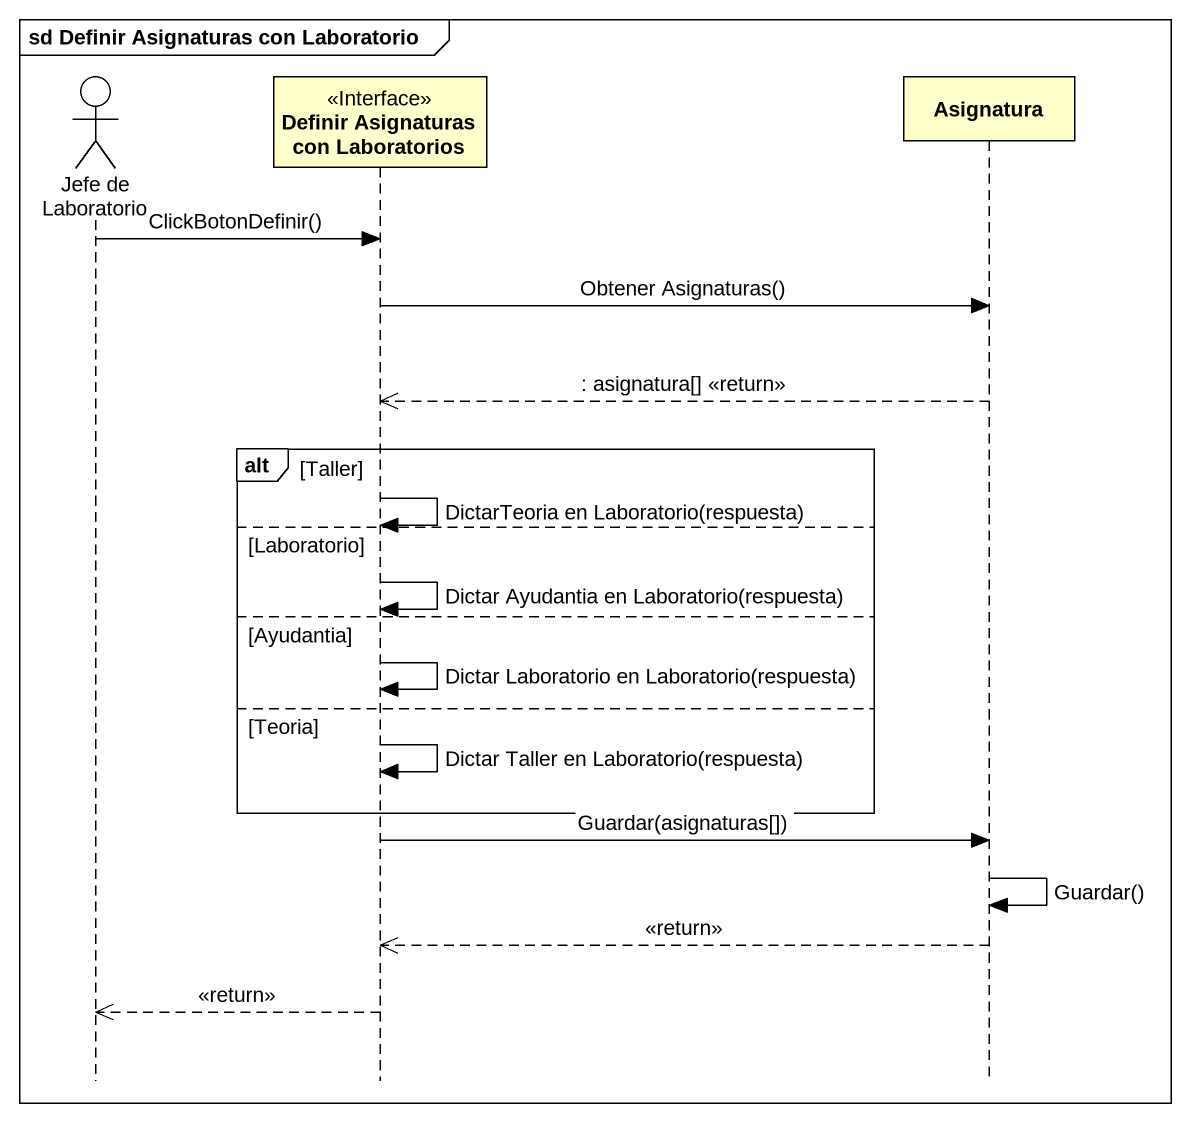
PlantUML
@startuml
mainframe sd Definir Asignaturas con Laboratorio
hide footbox
actor "Jefe de Laboratorio" as Jefe_de_Laboratorio
participant "Definir Asignaturas con Laboratorios" as Definir_Asignaturas_con <<Interface>>
participant Asignatura

Jefe_de_Laboratorio -> Definir_Asignaturas_con : ClickBotonDefinir()
Definir_Asignaturas_con -> Asignatura : Obtener Asignaturas()
Asignatura -->> Definir_Asignaturas_con : : asignatura[] <<return>>
alt Taller
  Definir_Asignaturas_con -> Definir_Asignaturas_con : DictarTeoria en Laboratorio(respuesta)
else Laboratorio
  Definir_Asignaturas_con -> Definir_Asignaturas_con : Dictar Ayudantia en Laboratorio(respuesta)
else Ayudantia
  Definir_Asignaturas_con -> Definir_Asignaturas_con : Dictar Laboratorio en Laboratorio(respuesta)
else Teoria
  Definir_Asignaturas_con -> Definir_Asignaturas_con : Dictar Taller en Laboratorio(respuesta)
end
Definir_Asignaturas_con -> Asignatura : Guardar(asignaturas[])
Asignatura -> Asignatura : Guardar()
Asignatura -->> Definir_Asignaturas_con : <<return>>
Definir_Asignaturas_con -->> Jefe_de_Laboratorio : <<return>>
@enduml
